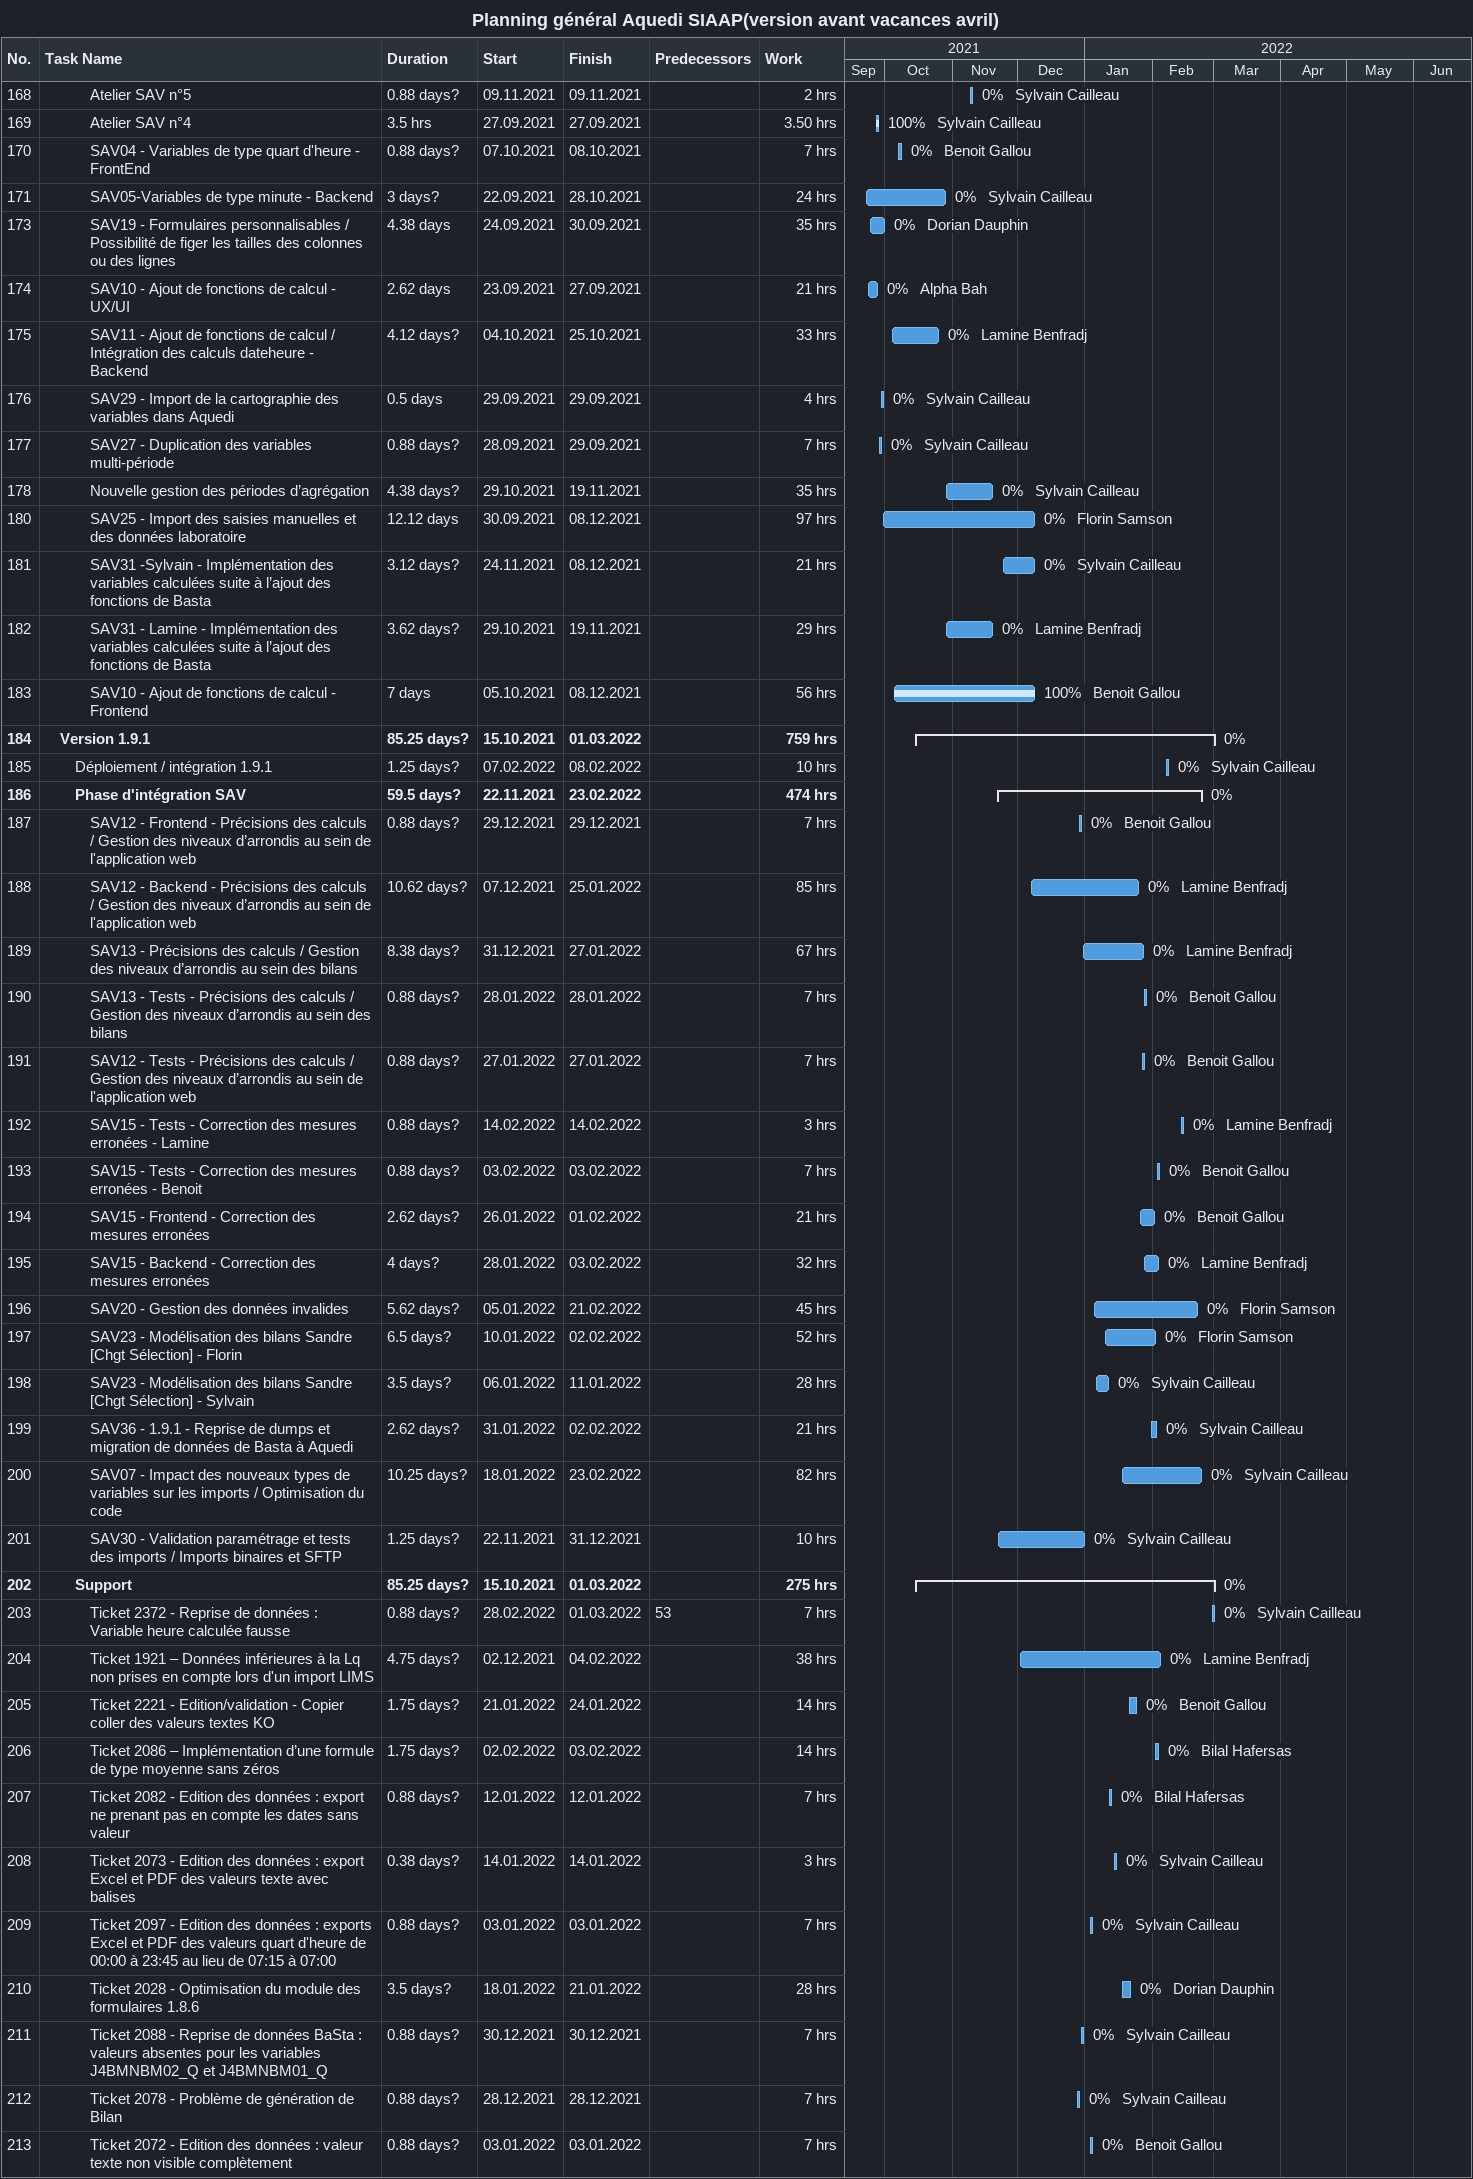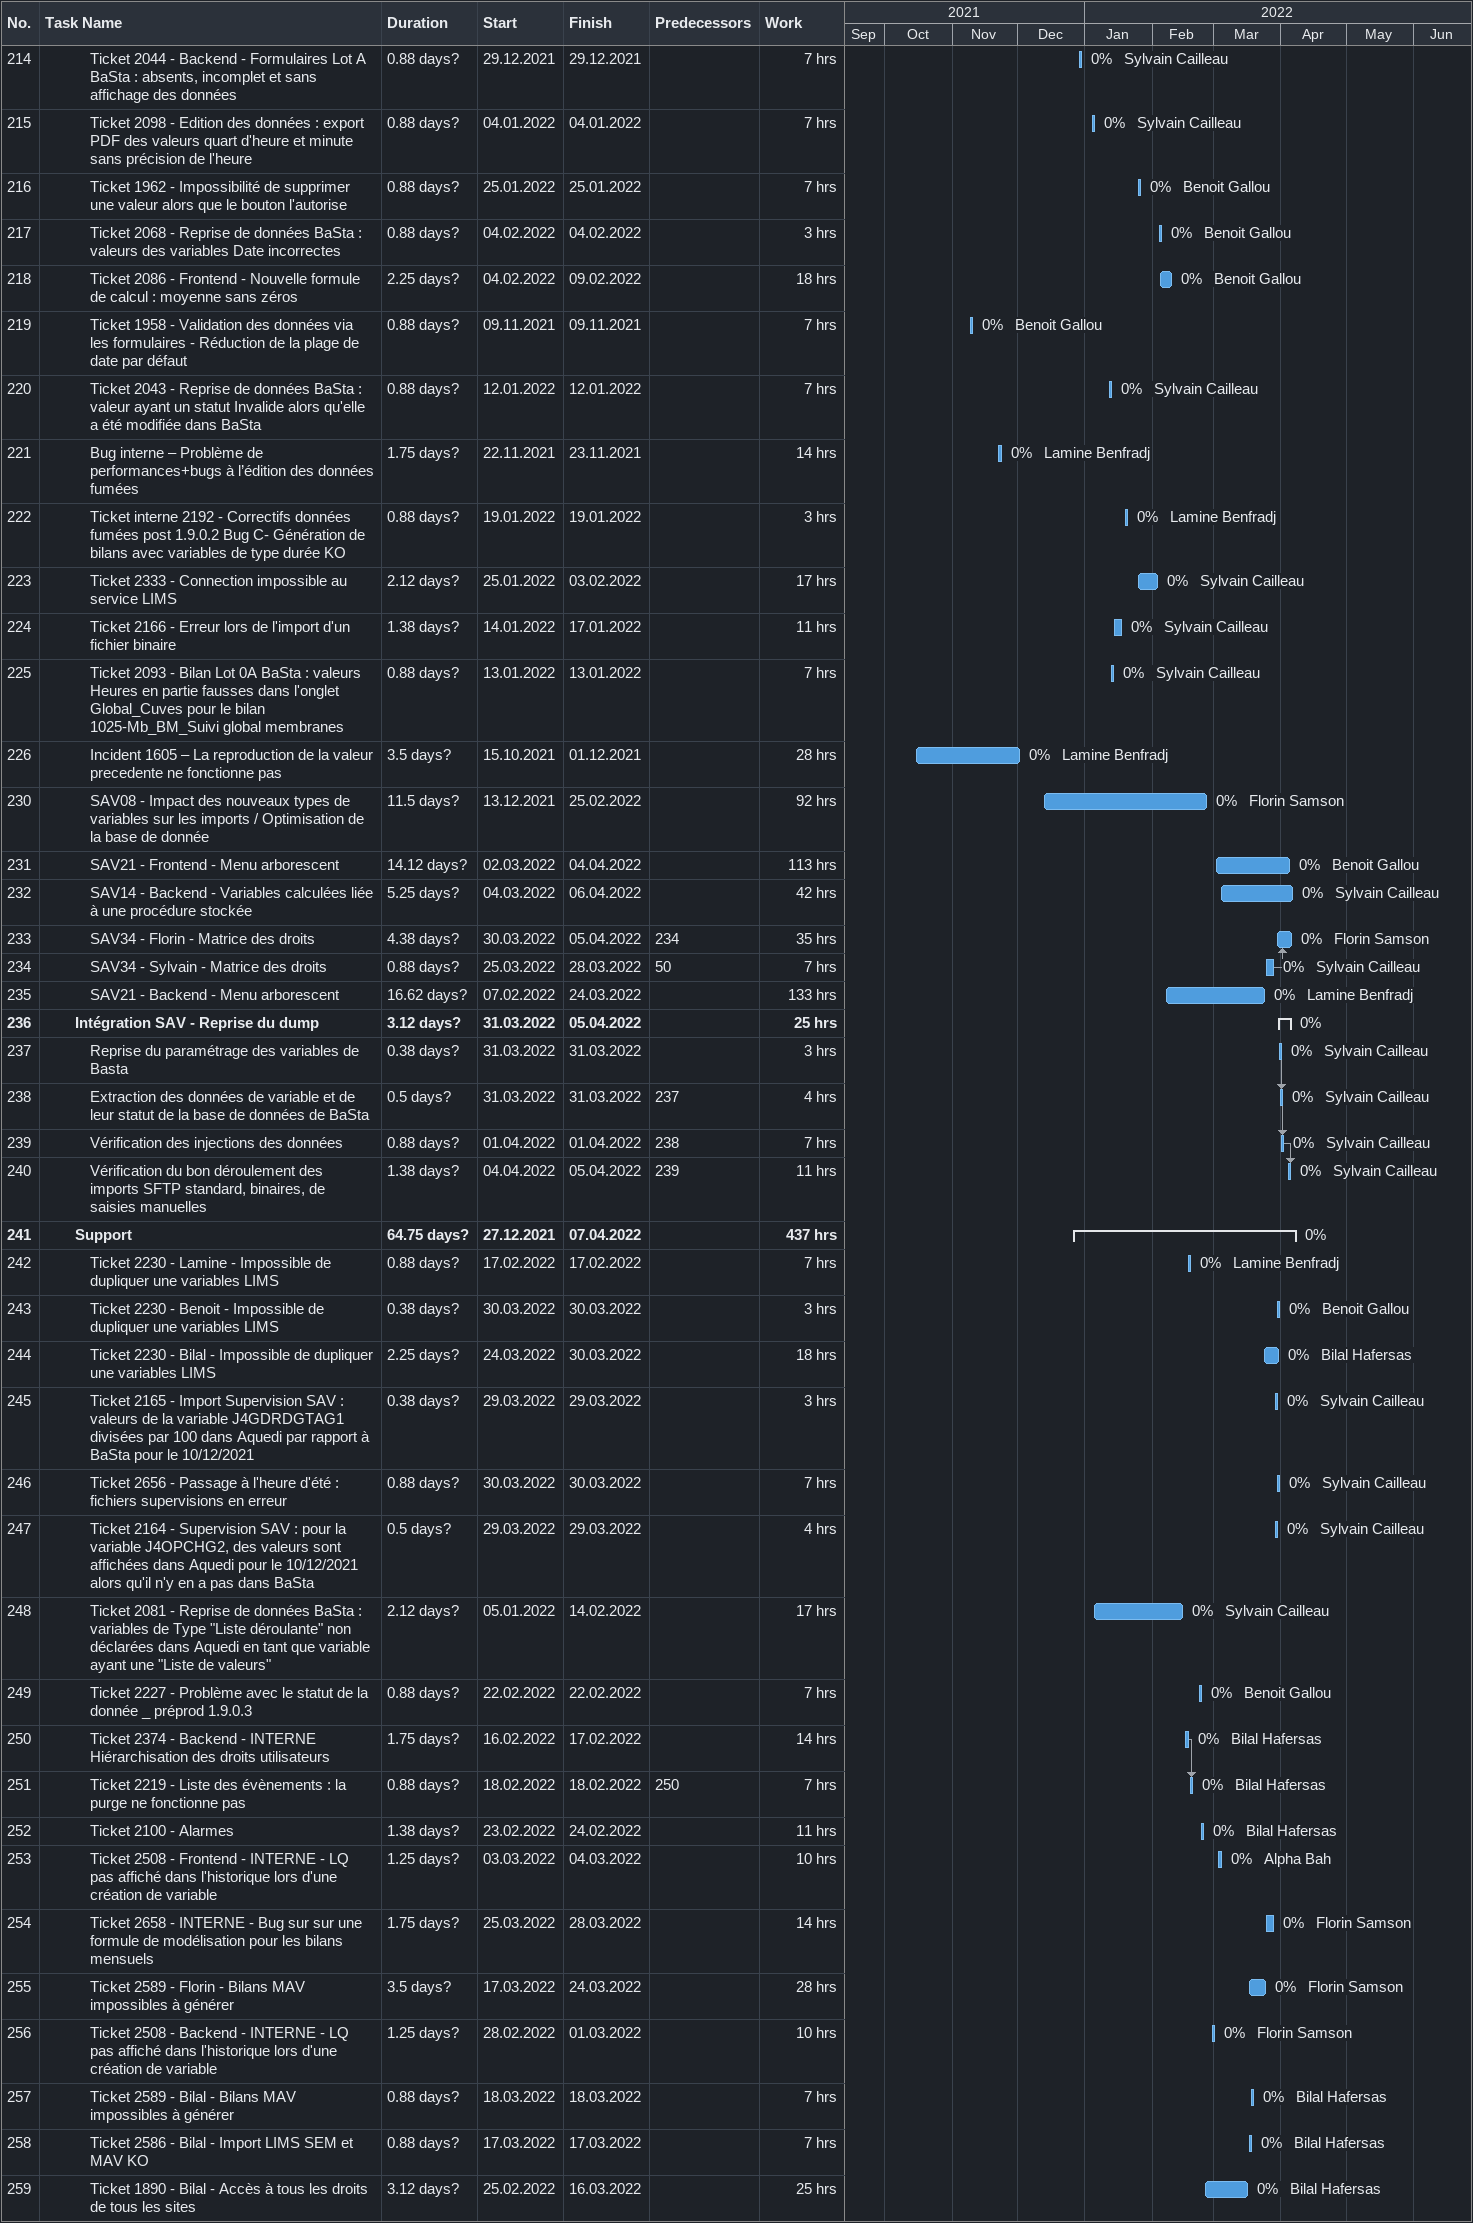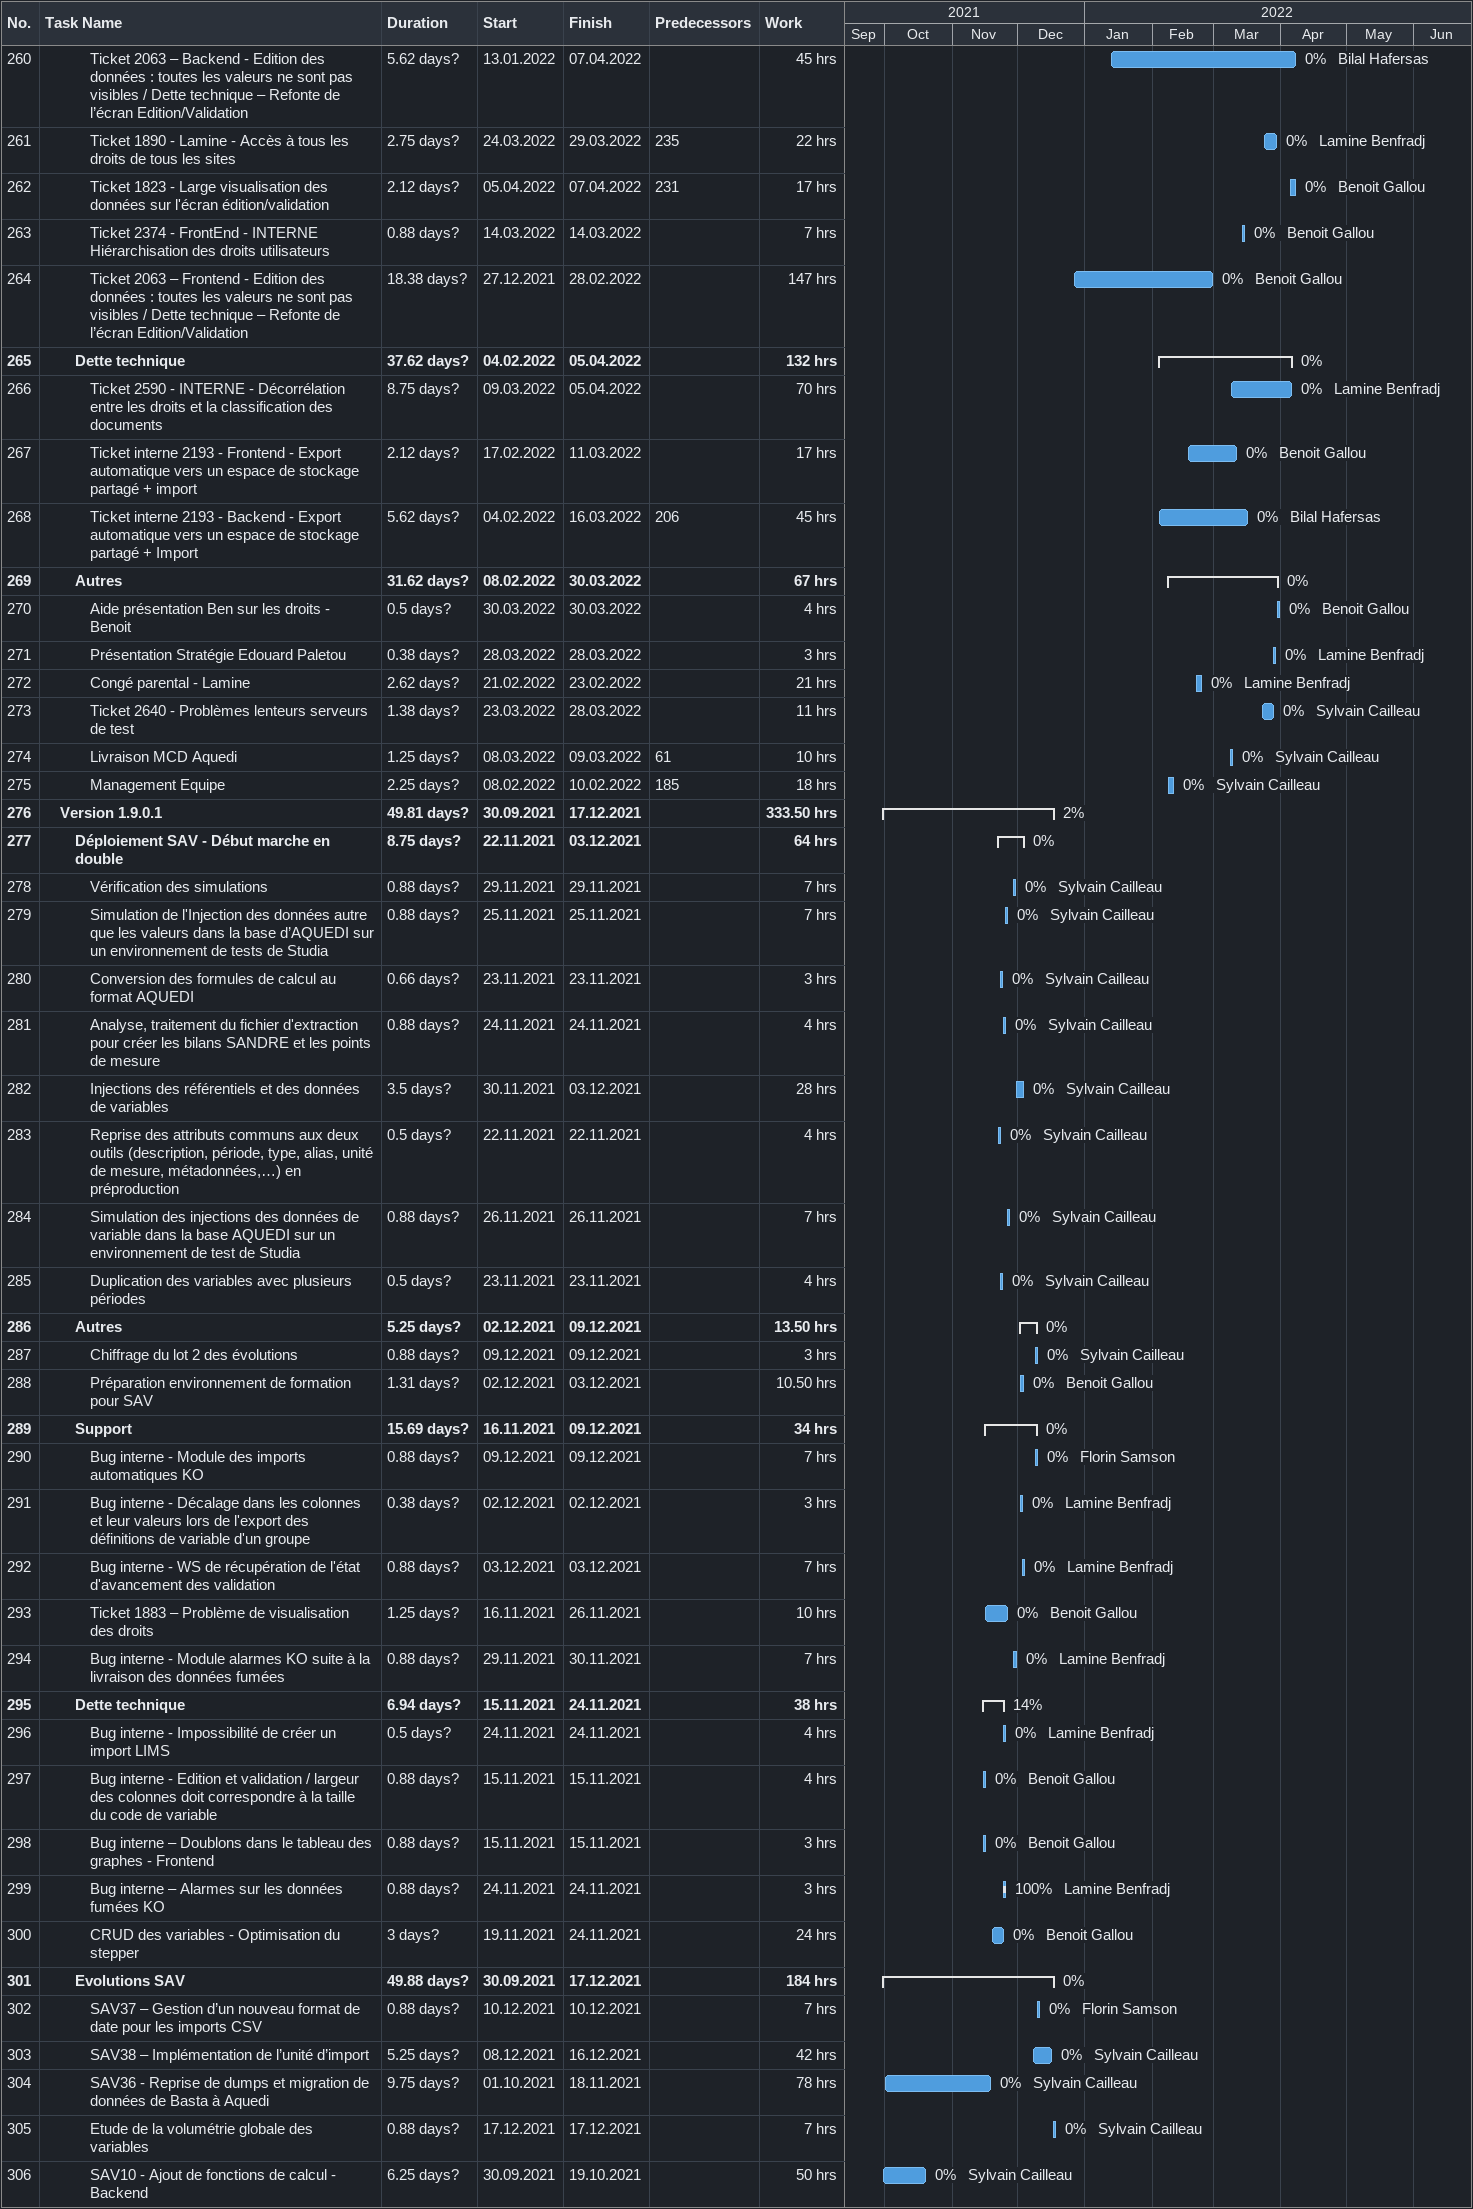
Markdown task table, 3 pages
Planning général Aquedi SIAAP(version avant vacances avril)

| ID | Level | Task | Duration | Start | Finish | Predecessors | Resources | % complete | Work (h) |
|---|---|---|---|---|---|---|---|---|---|
| 168 | 4 | Atelier SAV n°5 | 0.88d? | 2021-11-09 | 2021-11-09 |  | Sylvain Cailleau | 0 | 2 |
| 169 | 4 | Atelier SAV n°4 | 3.5h | 2021-09-27 | 2021-09-27 |  | Sylvain Cailleau | 100 | 3.50 |
| 170 | 4 | SAV04 - Variables de type quart d'heure - FrontEnd | 0.88d? | 2021-10-07 | 2021-10-08 |  | Benoit Gallou | 0 | 7 |
| 171 | 4 | SAV05-Variables de type minute - Backend | 3d? | 2021-09-22 | 2021-10-28 |  | Sylvain Cailleau | 0 | 24 |
| 173 | 4 | SAV19 - Formulaires personnalisables / Possibilité de figer les tailles des colonnes ou des lignes | 4.38d | 2021-09-24 | 2021-09-30 |  | Dorian Dauphin | 0 | 35 |
| 174 | 4 | SAV10 - Ajout de fonctions de calcul - UX/UI | 2.62d | 2021-09-23 | 2021-09-27 |  | Alpha Bah | 0 | 21 |
| 175 | 4 | SAV11 - Ajout de fonctions de calcul / Intégration des calculs dateheure - Backend | 4.12d? | 2021-10-04 | 2021-10-25 |  | Lamine Benfradj | 0 | 33 |
| 176 | 4 | SAV29 - Import de la cartographie des variables dans Aquedi | 0.5d | 2021-09-29 | 2021-09-29 |  | Sylvain Cailleau | 0 | 4 |
| 177 | 4 | SAV27 - Duplication des variables multi-période | 0.88d? | 2021-09-28 | 2021-09-29 |  | Sylvain Cailleau | 0 | 7 |
| 178 | 4 | Nouvelle gestion des périodes d’agrégation | 4.38d? | 2021-10-29 | 2021-11-19 |  | Sylvain Cailleau | 0 | 35 |
| 180 | 4 | SAV25 - Import des saisies manuelles et des données laboratoire | 12.12d | 2021-09-30 | 2021-12-08 |  | Florin Samson | 0 | 97 |
| 181 | 4 | SAV31 -Sylvain - Implémentation des variables calculées suite à l’ajout des fonctions de Basta | 3.12d? | 2021-11-24 | 2021-12-08 |  | Sylvain Cailleau | 0 | 21 |
| 182 | 4 | SAV31 - Lamine - Implémentation des variables calculées suite à l’ajout des fonctions de Basta | 3.62d? | 2021-10-29 | 2021-11-19 |  | Lamine Benfradj | 0 | 29 |
| 183 | 4 | SAV10 - Ajout de fonctions de calcul - Frontend | 7d | 2021-10-05 | 2021-12-08 |  | Benoit Gallou | 100 | 56 |
| 184 | 2 | **Version 1.9.1** | 85.25d? | 2021-10-15 | 2022-03-01 |  |  | 0 | 759 |
| 185 | 3 | Déploiement / intégration 1.9.1 | 1.25d? | 2022-02-07 | 2022-02-08 |  | Sylvain Cailleau | 0 | 10 |
| 186 | 3 | **Phase d'intégration SAV** | 59.5d? | 2021-11-22 | 2022-02-23 |  |  | 0 | 474 |
| 187 | 4 | SAV12 - Frontend - Précisions des calculs / Gestion des niveaux d’arrondis au sein de l'application web | 0.88d? | 2021-12-29 | 2021-12-29 |  | Benoit Gallou | 0 | 7 |
| 188 | 4 | SAV12 - Backend - Précisions des calculs / Gestion des niveaux d’arrondis au sein de l'application web | 10.62d? | 2021-12-07 | 2022-01-25 |  | Lamine Benfradj | 0 | 85 |
| 189 | 4 | SAV13 - Précisions des calculs / Gestion des niveaux d’arrondis au sein des bilans | 8.38d? | 2021-12-31 | 2022-01-27 |  | Lamine Benfradj | 0 | 67 |
| 190 | 4 | SAV13 - Tests - Précisions des calculs / Gestion des niveaux d’arrondis au sein des bilans | 0.88d? | 2022-01-28 | 2022-01-28 |  | Benoit Gallou | 0 | 7 |
| 191 | 4 | SAV12 - Tests - Précisions des calculs / Gestion des niveaux d’arrondis au sein de l'application web | 0.88d? | 2022-01-27 | 2022-01-27 |  | Benoit Gallou | 0 | 7 |
| 192 | 4 | SAV15 - Tests - Correction des mesures erronées - Lamine | 0.88d? | 2022-02-14 | 2022-02-14 |  | Lamine Benfradj | 0 | 3 |
| 193 | 4 | SAV15 - Tests - Correction des mesures erronées - Benoit | 0.88d? | 2022-02-03 | 2022-02-03 |  | Benoit Gallou | 0 | 7 |
| 194 | 4 | SAV15 - Frontend - Correction des mesures erronées | 2.62d? | 2022-01-26 | 2022-02-01 |  | Benoit Gallou | 0 | 21 |
| 195 | 4 | SAV15 - Backend - Correction des mesures erronées | 4d? | 2022-01-28 | 2022-02-03 |  | Lamine Benfradj | 0 | 32 |
| 196 | 4 | SAV20 - Gestion des données invalides | 5.62d? | 2022-01-05 | 2022-02-21 |  | Florin Samson | 0 | 45 |
| 197 | 4 | SAV23 - Modélisation des bilans Sandre [Chgt Sélection] - Florin | 6.5d? | 2022-01-10 | 2022-02-02 |  | Florin Samson | 0 | 52 |
| 198 | 4 | SAV23 - Modélisation des bilans Sandre [Chgt Sélection] - Sylvain | 3.5d? | 2022-01-06 | 2022-01-11 |  | Sylvain Cailleau | 0 | 28 |
| 199 | 4 | SAV36 - 1.9.1 - Reprise de dumps et migration de données de Basta à Aquedi | 2.62d? | 2022-01-31 | 2022-02-02 |  | Sylvain Cailleau | 0 | 21 |
| 200 | 4 | SAV07 - Impact des nouveaux types de variables sur les imports / Optimisation du code | 10.25d? | 2022-01-18 | 2022-02-23 |  | Sylvain Cailleau | 0 | 82 |
| 201 | 4 | SAV30 - Validation paramétrage et tests des imports / Imports binaires et SFTP | 1.25d? | 2021-11-22 | 2021-12-31 |  | Sylvain Cailleau | 0 | 10 |
| 202 | 3 | **Support** | 85.25d? | 2021-10-15 | 2022-03-01 |  |  | 0 | 275 |
| 203 | 4 | Ticket 2372 - Reprise de données : Variable heure calculée fausse | 0.88d? | 2022-02-28 | 2022-03-01 | 53 | Sylvain Cailleau | 0 | 7 |
| 204 | 4 | Ticket 1921 – Données inférieures à la Lq non prises en compte lors d'un import LIMS | 4.75d? | 2021-12-02 | 2022-02-04 |  | Lamine Benfradj | 0 | 38 |
| 205 | 4 | Ticket 2221 - Edition/validation - Copier coller des valeurs textes KO | 1.75d? | 2022-01-21 | 2022-01-24 |  | Benoit Gallou | 0 | 14 |
| 206 | 4 | Ticket 2086 – Implémentation d’une formule de type moyenne sans zéros | 1.75d? | 2022-02-02 | 2022-02-03 |  | Bilal Hafersas | 0 | 14 |
| 207 | 4 | Ticket 2082 - Edition des données : export ne prenant pas en compte les dates sans valeur | 0.88d? | 2022-01-12 | 2022-01-12 |  | Bilal Hafersas | 0 | 7 |
| 208 | 4 | Ticket 2073 - Edition des données : export Excel et PDF des valeurs texte avec balises | 0.38d? | 2022-01-14 | 2022-01-14 |  | Sylvain Cailleau | 0 | 3 |
| 209 | 4 | Ticket 2097 - Edition des données : exports Excel et PDF des valeurs quart d'heure de 00:00 à 23:45 au lieu de 07:15 à 07:00 | 0.88d? | 2022-01-03 | 2022-01-03 |  | Sylvain Cailleau | 0 | 7 |
| 210 | 4 | Ticket 2028 - Optimisation du module des formulaires 1.8.6 | 3.5d? | 2022-01-18 | 2022-01-21 |  | Dorian Dauphin | 0 | 28 |
| 211 | 4 | Ticket 2088 - Reprise de données BaSta : valeurs absentes pour les variables J4BMNBM02_Q et J4BMNBM01_Q | 0.88d? | 2021-12-30 | 2021-12-30 |  | Sylvain Cailleau | 0 | 7 |
| 212 | 4 | Ticket 2078 - Problème de génération de Bilan | 0.88d? | 2021-12-28 | 2021-12-28 |  | Sylvain Cailleau | 0 | 7 |
| 213 | 4 | Ticket 2072 - Edition des données : valeur texte non visible complètement | 0.88d? | 2022-01-03 | 2022-01-03 |  | Benoit Gallou | 0 | 7 |
| 214 | 4 | Ticket 2044 - Backend - Formulaires Lot A BaSta : absents, incomplet et sans affichage des données | 0.88d? | 2021-12-29 | 2021-12-29 |  | Sylvain Cailleau | 0 | 7 |
| 215 | 4 | Ticket 2098 - Edition des données : export PDF des valeurs quart d'heure et minute sans précision de l'heure | 0.88d? | 2022-01-04 | 2022-01-04 |  | Sylvain Cailleau | 0 | 7 |
| 216 | 4 | Ticket 1962 - Impossibilité de supprimer une valeur alors que le bouton l'autorise | 0.88d? | 2022-01-25 | 2022-01-25 |  | Benoit Gallou | 0 | 7 |
| 217 | 4 | Ticket 2068 - Reprise de données BaSta : valeurs des variables Date incorrectes | 0.88d? | 2022-02-04 | 2022-02-04 |  | Benoit Gallou | 0 | 3 |
| 218 | 4 | Ticket 2086 - Frontend - Nouvelle formule de calcul : moyenne sans zéros | 2.25d? | 2022-02-04 | 2022-02-09 |  | Benoit Gallou | 0 | 18 |
| 219 | 4 | Ticket 1958 - Validation des données via les formulaires - Réduction de la plage de date par défaut | 0.88d? | 2021-11-09 | 2021-11-09 |  | Benoit Gallou | 0 | 7 |
| 220 | 4 | Ticket 2043 - Reprise de données BaSta : valeur ayant un statut Invalide alors qu'elle a été modifiée dans BaSta | 0.88d? | 2022-01-12 | 2022-01-12 |  | Sylvain Cailleau | 0 | 7 |
| 221 | 4 | Bug interne – Problème de performances+bugs à l’édition des données fumées | 1.75d? | 2021-11-22 | 2021-11-23 |  | Lamine Benfradj | 0 | 14 |
| 222 | 4 | Ticket interne 2192 - Correctifs données fumées post 1.9.0.2 Bug C- Génération de bilans avec variables de type durée KO | 0.88d? | 2022-01-19 | 2022-01-19 |  | Lamine Benfradj | 0 | 3 |
| 223 | 4 | Ticket 2333 - Connection impossible au service LIMS | 2.12d? | 2022-01-25 | 2022-02-03 |  | Sylvain Cailleau | 0 | 17 |
| 224 | 4 | Ticket 2166 - Erreur lors de l'import d'un fichier binaire | 1.38d? | 2022-01-14 | 2022-01-17 |  | Sylvain Cailleau | 0 | 11 |
| 225 | 4 | Ticket 2093 - Bilan Lot 0A BaSta : valeurs Heures en partie fausses dans l'onglet Global_Cuves pour le bilan 1025-Mb_BM_Suivi global membranes | 0.88d? | 2022-01-13 | 2022-01-13 |  | Sylvain Cailleau | 0 | 7 |
| 226 | 4 | Incident 1605 – La reproduction de la valeur precedente ne fonctionne pas | 3.5d? | 2021-10-15 | 2021-12-01 |  | Lamine Benfradj | 0 | 28 |
| 230 | 4 | SAV08 - Impact des nouveaux types de variables sur les imports / Optimisation de la base de donnée | 11.5d? | 2021-12-13 | 2022-02-25 |  | Florin Samson | 0 | 92 |
| 231 | 4 | SAV21 - Frontend - Menu arborescent | 14.12d? | 2022-03-02 | 2022-04-04 |  | Benoit Gallou | 0 | 113 |
| 232 | 4 | SAV14 - Backend - Variables calculées liée à une procédure stockée | 5.25d? | 2022-03-04 | 2022-04-06 |  | Sylvain Cailleau | 0 | 42 |
| 233 | 4 | SAV34 - Florin - Matrice des droits | 4.38d? | 2022-03-30 | 2022-04-05 | 234 | Florin Samson | 0 | 35 |
| 234 | 4 | SAV34 - Sylvain - Matrice des droits | 0.88d? | 2022-03-25 | 2022-03-28 | 50 | Sylvain Cailleau | 0 | 7 |
| 235 | 4 | SAV21 - Backend - Menu arborescent | 16.62d? | 2022-02-07 | 2022-03-24 |  | Lamine Benfradj | 0 | 133 |
| 236 | 3 | **Intégration SAV - Reprise du dump** | 3.12d? | 2022-03-31 | 2022-04-05 |  |  | 0 | 25 |
| 237 | 4 | Reprise du paramétrage des variables de Basta | 0.38d? | 2022-03-31 | 2022-03-31 |  | Sylvain Cailleau | 0 | 3 |
| 238 | 4 | Extraction des données de variable et de leur statut de la base de données de BaSta | 0.5d? | 2022-03-31 | 2022-03-31 | 237 | Sylvain Cailleau | 0 | 4 |
| 239 | 4 | Vérification des injections des données | 0.88d? | 2022-04-01 | 2022-04-01 | 238 | Sylvain Cailleau | 0 | 7 |
| 240 | 4 | Vérification du bon déroulement des imports SFTP standard, binaires, de saisies manuelles | 1.38d? | 2022-04-04 | 2022-04-05 | 239 | Sylvain Cailleau | 0 | 11 |
| 241 | 3 | **Support** | 64.75d? | 2021-12-27 | 2022-04-07 |  |  | 0 | 437 |
| 242 | 4 | Ticket 2230 - Lamine - Impossible de dupliquer une variables LIMS | 0.88d? | 2022-02-17 | 2022-02-17 |  | Lamine Benfradj | 0 | 7 |
| 243 | 4 | Ticket 2230 - Benoit - Impossible de dupliquer une variables LIMS | 0.38d? | 2022-03-30 | 2022-03-30 |  | Benoit Gallou | 0 | 3 |
| 244 | 4 | Ticket 2230 - Bilal - Impossible de dupliquer une variables LIMS | 2.25d? | 2022-03-24 | 2022-03-30 |  | Bilal Hafersas | 0 | 18 |
| 245 | 4 | Ticket 2165 - Import Supervision SAV : valeurs de la variable J4GDRDGTAG1 divisées par 100 dans Aquedi par rapport à BaSta pour le 10/12/2021 | 0.38d? | 2022-03-29 | 2022-03-29 |  | Sylvain Cailleau | 0 | 3 |
| 246 | 4 | Ticket 2656 - Passage à l'heure d'été : fichiers supervisions en erreur | 0.88d? | 2022-03-30 | 2022-03-30 |  | Sylvain Cailleau | 0 | 7 |
| 247 | 4 | Ticket 2164 - Supervision SAV : pour la variable J4OPCHG2, des valeurs sont affichées dans Aquedi pour le 10/12/2021 alors qu'il n'y en a pas dans BaSta | 0.5d? | 2022-03-29 | 2022-03-29 |  | Sylvain Cailleau | 0 | 4 |
| 248 | 4 | Ticket 2081 - Reprise de données BaSta : variables de Type "Liste déroulante" non déclarées dans Aquedi en tant que variable ayant une "Liste de valeurs" | 2.12d? | 2022-01-05 | 2022-02-14 |  | Sylvain Cailleau | 0 | 17 |
| 249 | 4 | Ticket 2227 - Problème avec le statut de la donnée _ préprod 1.9.0.3 | 0.88d? | 2022-02-22 | 2022-02-22 |  | Benoit Gallou | 0 | 7 |
| 250 | 4 | Ticket 2374 - Backend - INTERNE Hiérarchisation des droits utilisateurs | 1.75d? | 2022-02-16 | 2022-02-17 |  | Bilal Hafersas | 0 | 14 |
| 251 | 4 | Ticket 2219 - Liste des évènements : la purge ne fonctionne pas | 0.88d? | 2022-02-18 | 2022-02-18 | 250 | Bilal Hafersas | 0 | 7 |
| 252 | 4 | Ticket 2100 - Alarmes | 1.38d? | 2022-02-23 | 2022-02-24 |  | Bilal Hafersas | 0 | 11 |
| 253 | 4 | Ticket 2508 - Frontend - INTERNE - LQ pas affiché dans l'historique lors d'une création de variable | 1.25d? | 2022-03-03 | 2022-03-04 |  | Alpha Bah | 0 | 10 |
| 254 | 4 | Ticket 2658 - INTERNE - Bug sur sur une formule de modélisation pour les bilans mensuels | 1.75d? | 2022-03-25 | 2022-03-28 |  | Florin Samson | 0 | 14 |
| 255 | 4 | Ticket 2589 - Florin - Bilans MAV impossibles à générer | 3.5d? | 2022-03-17 | 2022-03-24 |  | Florin Samson | 0 | 28 |
| 256 | 4 | Ticket 2508 - Backend - INTERNE - LQ pas affiché dans l'historique lors d'une création de variable | 1.25d? | 2022-02-28 | 2022-03-01 |  | Florin Samson | 0 | 10 |
| 257 | 4 | Ticket 2589 - Bilal - Bilans MAV impossibles à générer | 0.88d? | 2022-03-18 | 2022-03-18 |  | Bilal Hafersas | 0 | 7 |
| 258 | 4 | Ticket 2586 - Bilal - Import LIMS SEM et MAV KO | 0.88d? | 2022-03-17 | 2022-03-17 |  | Bilal Hafersas | 0 | 7 |
| 259 | 4 | Ticket 1890 - Bilal - Accès à tous les droits de tous les sites | 3.12d? | 2022-02-25 | 2022-03-16 |  | Bilal Hafersas | 0 | 25 |
| 260 | 4 | Ticket 2063 – Backend - Edition des données : toutes les valeurs ne sont pas visibles / Dette technique – Refonte de l’écran Edition/Validation | 5.62d? | 2022-01-13 | 2022-04-07 |  | Bilal Hafersas | 0 | 45 |
| 261 | 4 | Ticket 1890 - Lamine - Accès à tous les droits de tous les sites | 2.75d? | 2022-03-24 | 2022-03-29 | 235 | Lamine Benfradj | 0 | 22 |
| 262 | 4 | Ticket 1823 - Large visualisation des données sur l'écran édition/validation | 2.12d? | 2022-04-05 | 2022-04-07 | 231 | Benoit Gallou | 0 | 17 |
| 263 | 4 | Ticket 2374 - FrontEnd - INTERNE Hiérarchisation des droits utilisateurs | 0.88d? | 2022-03-14 | 2022-03-14 |  | Benoit Gallou | 0 | 7 |
| 264 | 4 | Ticket 2063 – Frontend - Edition des données : toutes les valeurs ne sont pas visibles / Dette technique – Refonte de l’écran Edition/Validation | 18.38d? | 2021-12-27 | 2022-02-28 |  | Benoit Gallou | 0 | 147 |
| 265 | 3 | **Dette technique** | 37.62d? | 2022-02-04 | 2022-04-05 |  |  | 0 | 132 |
| 266 | 4 | Ticket 2590 - INTERNE - Décorrélation entre les droits et la classification des documents | 8.75d? | 2022-03-09 | 2022-04-05 |  | Lamine Benfradj | 0 | 70 |
| 267 | 4 | Ticket interne 2193 - Frontend - Export automatique vers un espace de stockage partagé + import | 2.12d? | 2022-02-17 | 2022-03-11 |  | Benoit Gallou | 0 | 17 |
| 268 | 4 | Ticket interne 2193 - Backend - Export automatique vers un espace de stockage partagé + Import | 5.62d? | 2022-02-04 | 2022-03-16 | 206 | Bilal Hafersas | 0 | 45 |
| 269 | 3 | **Autres** | 31.62d? | 2022-02-08 | 2022-03-30 |  |  | 0 | 67 |
| 270 | 4 | Aide présentation Ben sur les droits - Benoit | 0.5d? | 2022-03-30 | 2022-03-30 |  | Benoit Gallou | 0 | 4 |
| 271 | 4 | Présentation Stratégie Edouard Paletou | 0.38d? | 2022-03-28 | 2022-03-28 |  | Lamine Benfradj | 0 | 3 |
| 272 | 4 | Congé parental - Lamine | 2.62d? | 2022-02-21 | 2022-02-23 |  | Lamine Benfradj | 0 | 21 |
| 273 | 4 | Ticket 2640 - Problèmes lenteurs serveurs de test | 1.38d? | 2022-03-23 | 2022-03-28 |  | Sylvain Cailleau | 0 | 11 |
| 274 | 4 | Livraison MCD Aquedi | 1.25d? | 2022-03-08 | 2022-03-09 | 61 | Sylvain Cailleau | 0 | 10 |
| 275 | 4 | Management Equipe | 2.25d? | 2022-02-08 | 2022-02-10 | 185 | Sylvain Cailleau | 0 | 18 |
| 276 | 2 | **Version 1.9.0.1** | 49.81d? | 2021-09-30 | 2021-12-17 |  |  | 2 | 333.50 |
| 277 | 3 | **Déploiement SAV - Début marche en double** | 8.75d? | 2021-11-22 | 2021-12-03 |  |  | 0 | 64 |
| 278 | 4 | Vérification des simulations | 0.88d? | 2021-11-29 | 2021-11-29 |  | Sylvain Cailleau | 0 | 7 |
| 279 | 4 | Simulation de l'Injection des données autre que les valeurs dans la base d’AQUEDI sur un environnement de tests de Studia | 0.88d? | 2021-11-25 | 2021-11-25 |  | Sylvain Cailleau | 0 | 7 |
| 280 | 4 | Conversion des formules de calcul au format AQUEDI | 0.66d? | 2021-11-23 | 2021-11-23 |  | Sylvain Cailleau | 0 | 3 |
| 281 | 4 | Analyse, traitement du fichier d'extraction pour créer les bilans SANDRE et les points de mesure | 0.88d? | 2021-11-24 | 2021-11-24 |  | Sylvain Cailleau | 0 | 4 |
| 282 | 4 | Injections des référentiels et des données de variables | 3.5d? | 2021-11-30 | 2021-12-03 |  | Sylvain Cailleau | 0 | 28 |
| 283 | 4 | Reprise des attributs communs aux deux outils (description, période, type, alias, unité de mesure, métadonnées,…) en préproduction | 0.5d? | 2021-11-22 | 2021-11-22 |  | Sylvain Cailleau | 0 | 4 |
| 284 | 4 | Simulation des injections des données de variable dans la base AQUEDI sur un environnement de test de Studia | 0.88d? | 2021-11-26 | 2021-11-26 |  | Sylvain Cailleau | 0 | 7 |
| 285 | 4 | Duplication des variables avec plusieurs périodes | 0.5d? | 2021-11-23 | 2021-11-23 |  | Sylvain Cailleau | 0 | 4 |
| 286 | 3 | **Autres** | 5.25d? | 2021-12-02 | 2021-12-09 |  |  | 0 | 13.50 |
| 287 | 4 | Chiffrage du lot 2 des évolutions | 0.88d? | 2021-12-09 | 2021-12-09 |  | Sylvain Cailleau | 0 | 3 |
| 288 | 4 | Préparation environnement de formation pour SAV | 1.31d? | 2021-12-02 | 2021-12-03 |  | Benoit Gallou | 0 | 10.50 |
| 289 | 3 | **Support** | 15.69d? | 2021-11-16 | 2021-12-09 |  |  | 0 | 34 |
| 290 | 4 | Bug interne - Module des imports automatiques KO | 0.88d? | 2021-12-09 | 2021-12-09 |  | Florin Samson | 0 | 7 |
| 291 | 4 | Bug interne - Décalage dans les colonnes et leur valeurs lors de l'export des définitions de variable d'un groupe | 0.38d? | 2021-12-02 | 2021-12-02 |  | Lamine Benfradj | 0 | 3 |
| 292 | 4 | Bug interne - WS de récupération de l'état d'avancement des validation | 0.88d? | 2021-12-03 | 2021-12-03 |  | Lamine Benfradj | 0 | 7 |
| 293 | 4 | Ticket 1883 – Problème de visualisation des droits | 1.25d? | 2021-11-16 | 2021-11-26 |  | Benoit Gallou | 0 | 10 |
| 294 | 4 | Bug interne - Module alarmes KO suite à la livraison des données fumées | 0.88d? | 2021-11-29 | 2021-11-30 |  | Lamine Benfradj | 0 | 7 |
| 295 | 3 | **Dette technique** | 6.94d? | 2021-11-15 | 2021-11-24 |  |  | 14 | 38 |
| 296 | 4 | Bug interne - Impossibilité de créer un import LIMS | 0.5d? | 2021-11-24 | 2021-11-24 |  | Lamine Benfradj | 0 | 4 |
| 297 | 4 | Bug interne - Edition et validation / largeur des colonnes doit correspondre à la taille du code de variable | 0.88d? | 2021-11-15 | 2021-11-15 |  | Benoit Gallou | 0 | 4 |
| 298 | 4 | Bug interne – Doublons dans le tableau des graphes - Frontend | 0.88d? | 2021-11-15 | 2021-11-15 |  | Benoit Gallou | 0 | 3 |
| 299 | 4 | Bug interne – Alarmes sur les données fumées KO | 0.88d? | 2021-11-24 | 2021-11-24 |  | Lamine Benfradj | 100 | 3 |
| 300 | 4 | CRUD des variables - Optimisation du stepper | 3d? | 2021-11-19 | 2021-11-24 |  | Benoit Gallou | 0 | 24 |
| 301 | 3 | **Evolutions SAV** | 49.88d? | 2021-09-30 | 2021-12-17 |  |  | 0 | 184 |
| 302 | 4 | SAV37 – Gestion d’un nouveau format de date pour les imports CSV | 0.88d? | 2021-12-10 | 2021-12-10 |  | Florin Samson | 0 | 7 |
| 303 | 4 | SAV38 – Implémentation de l’unité d’import | 5.25d? | 2021-12-08 | 2021-12-16 |  | Sylvain Cailleau | 0 | 42 |
| 304 | 4 | SAV36 - Reprise de dumps et migration de données de Basta à Aquedi | 9.75d? | 2021-10-01 | 2021-11-18 |  | Sylvain Cailleau | 0 | 78 |
| 305 | 4 | Etude de la volumétrie globale des variables | 0.88d? | 2021-12-17 | 2021-12-17 |  | Sylvain Cailleau | 0 | 7 |
| 306 | 4 | SAV10 - Ajout de fonctions de calcul - Backend | 6.25d? | 2021-09-30 | 2021-10-19 |  | Sylvain Cailleau | 0 | 50 |
